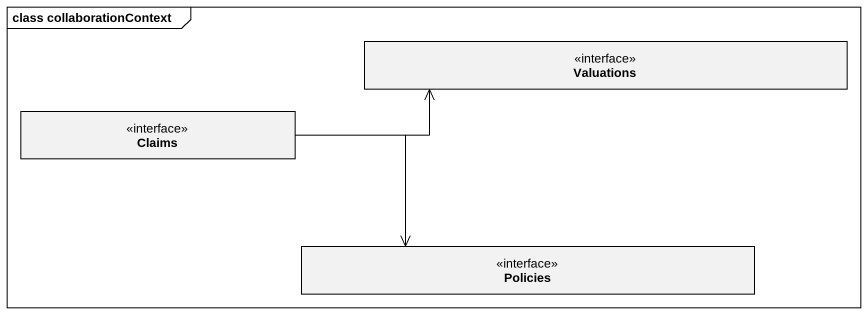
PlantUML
@startuml
mainframe class collaborationContext
hide circle
hide empty members
interface Valuations
interface Claims
interface Policies
Claims -right-> Valuations
Claims -right-> Policies
@enduml
